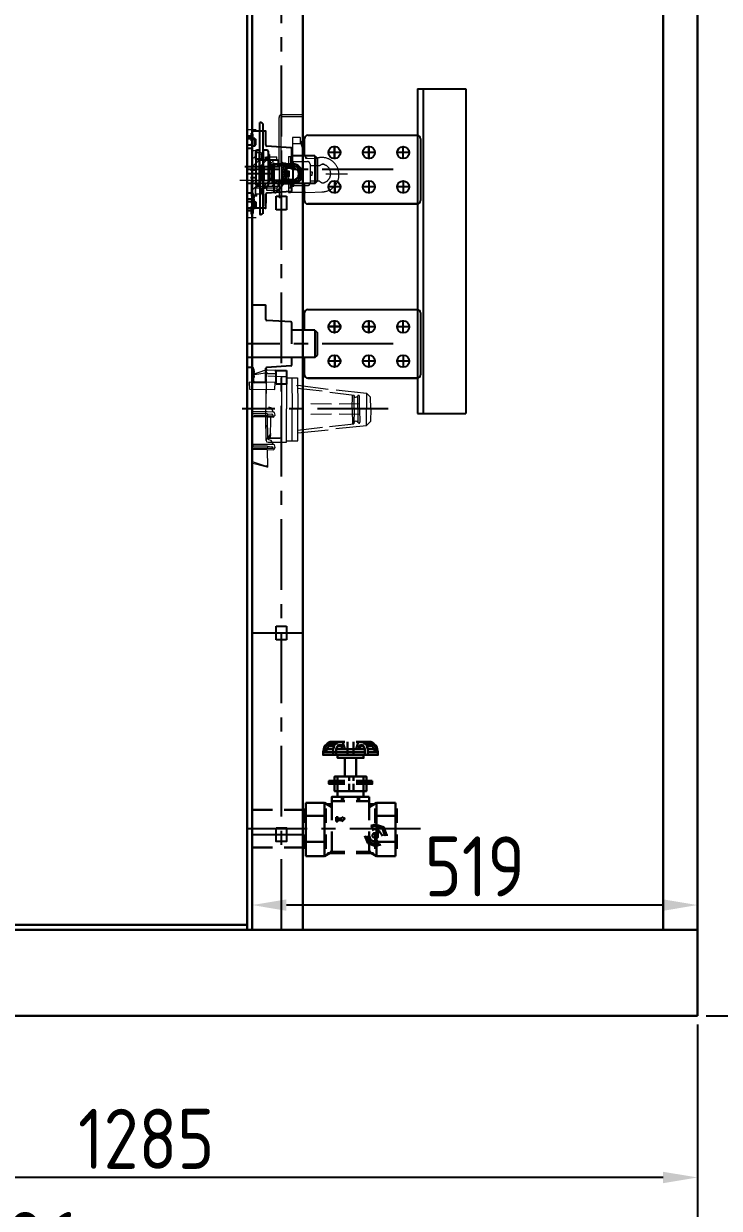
# Model space of a CAD drawing. Header units: millimetres. Extents: x 208456 to 224154, y -159503 to -153953.
# Drawn here: x 220399 to 221209, y -156872 to -155492 of the extents above; entities that cross this region are included whole.
import ezdxf

# ---------------------------------------------------------------- set-up
doc = ezdxf.new("R2010")
doc.units = ezdxf.units.MM
doc.header["$LTSCALE"] = 13
doc.linetypes.add('CENTER', pattern=[50.8, 31.75, -6.35, 6.35, -6.35])
doc.linetypes.add('CENTERX2', pattern=[101.6, 63.5, -12.7, 12.7, -12.7])
doc.layers.get('0').update_dxf_attribs({"color": 1, "linetype": 'CENTER'})
for name, color, linetype in [('1', 4, 'Continuous'), ('10', 1, 'Continuous'), ('C00-00-00', 7, 'Continuous'), ('器身绝缘0', 4, 'Continuous'), ('粗实线', 4, 'Continuous')]:
    doc.layers.add(name, color=color, linetype=linetype)
doc.layers.add('标注、文本', color=3, linetype='Continuous', lineweight=25)
doc.styles.get("Standard").update_dxf_attribs({"font": 'gbenor.shx', "bigfont": 'gbcbig.shx'})
doc.dimstyles.new('1-15', dxfattribs={"dimscale": 20, "dimtxt": 3.5, "dimasz": 2, "dimexe": 1.5, "dimexo": 0.5, "dimgap": 0.5, "dimtad": 1, "dimtoh": 1, "dimdec": 1, "dimdsep": 46, "dimtxsty": 'Standard', "dimcen": 2.5, "dimclrd": 3, "dimclre": 3, "dimclrt": 3, "dimadec": 0, "dimazin": 2, "dimtfac": 1, "dimtdec": 1, "dimtmove": 0, "dimatfit": 2, "dimfxl": 1, "dimarcsym": 0})

# ---------------------------------------------------------------- blocks, each defined once
blk = doc.blocks.new('A$C4C206FB1')
at = {"layer": '标注、文本', "color": 4, "lineweight": 30}
for points in [[(58.52, 85.61), (56.35, 84.53), (54.19, 82.36)], [(58.52, 84.53), (56.35, 83.45), (55.27, 82.36)], [(58.52, 83.45), (57.44, 82.36), (56.35, 81.28)], [(58.52, 82.36), (57.44, 82.36), (56.35, 81.28)], [(68.28, 85.61), (65.02, 85.61), (61.77, 83.45), (60.69, 80.2)], [(65.02, 83.45), (63.94, 82.36), (62.86, 80.2)], [(65.02, 82.36), (63.94, 82.36), (62.86, 80.2)], [(62.86, 75.86), (62.86, 80.2), (62.86, 78.03)], [(67.19, 80.2), (67.19, 82.36), (67.19, 83.45), (66.11, 83.45)], [(67.19, 82.36), (66.11, 82.36)], [(67.19, 82.36), (67.19, 80.2)], [(69.36, 80.2), (68.28, 84.53), (68.28, 85.61)], [(78.03, 80.2), (79.11, 84.53), (80.2, 85.61)], [(78.03, 85.61), (88.87, 85.61)], [(81.28, 83.45), (80.2, 82.36)], [(80.2, 80.2), (81.28, 82.36)], [(86.7, 80.2), (85.61, 83.45), (82.36, 85.61)], [(84.53, 80.2), (83.45, 82.36), (82.36, 83.45)], [(84.53, 80.2), (83.45, 82.36), (82.36, 82.36)], [(84.53, 75.86), (84.53, 80.2), (84.53, 78.03)], [(93.2, 82.36), (91.03, 84.53), (88.87, 85.61)], [(92.12, 82.36), (91.03, 83.45), (88.87, 84.53)], [(91.03, 81.28), (89.95, 82.36), (88.87, 83.45)], [(91.03, 81.28), (89.95, 82.36), (88.87, 82.36)], [(69.36, 75.86), (53.1, 75.86), (53.1, 78.03)], [(69.36, 75.86), (53.1, 75.86), (53.1, 78.03), (60.69, 78.03)], [(62.86, 78.03), (84.53, 78.03)], [(94.28, 78.03), (94.28, 75.86), (78.03, 75.86)], [(86.7, 78.03), (94.28, 78.03), (94.28, 75.86), (78.03, 75.86)], [(69.36, 55.27), (57.44, 55.27), (57.44, 56.35), (69.36, 56.35)], [(69.36, 54.19), (57.44, 54.19), (57.44, 55.27), (69.36, 55.27)], [(61.77, 56.35), (61.77, 59.61), (85.61, 59.61), (85.61, 56.35)], [(85.61, 54.19), (85.61, 48.77), (61.77, 48.77), (61.77, 54.19)], [(89.95, 56.35), (89.95, 55.27), (78.03, 55.27)], [(78.03, 56.35), (89.95, 56.35)], [(89.95, 55.27), (89.95, 54.19), (78.03, 54.19)], [(78.03, 55.27), (89.95, 55.27)], [(69.36, 41.18), (59.61, 41.18), (59.61, 44.43), (69.36, 44.43)], [(87.78, 44.43), (87.78, 41.18), (78.03, 41.18)], [(78.03, 44.43), (87.78, 44.43)], [(39.01, 24.93), (39.01, 35.76)], [(40.1, 40.1), (40.1, 30.34), (40.1, 10.84), (40.1, 0)], [(54.19, 40.1), (54.19, 30.34), (54.19, 10.84), (54.19, 0)], [(59.61, 41.18), (59.61, 27.09)], [(87.78, 41.18), (87.78, 27.09)], [(107.29, 40.1), (107.29, 30.34), (93.2, 30.34)], [(93.2, 40.1), (93.2, 30.34), (93.2, 10.84), (93.2, 0)], [(107.29, 40.1), (107.29, 30.34), (107.29, 10.84), (107.29, 0)], [(108.37, 24.93), (108.37, 35.76)], [(0, 34.68), (15.17, 34.68)], [(23.84, 34.68), (39.01, 34.68)], [(62.86, 29.26), (63.94, 29.26), (63.94, 28.18)], [(62.86, 29.26), (62.86, 28.18)], [(62.86, 26.01), (63.94, 26.01), (63.94, 27.09)], [(67.19, 26.01), (67.19, 27.09), (63.94, 27.09)], [(67.19, 29.26), (69.36, 28.18), (67.19, 26.01)], [(67.19, 29.26), (67.19, 28.18)], [(59.61, 18.42), (59.61, 3.25)], [(87.78, 18.42), (87.78, 3.25), (93.2, 0)], [(100.79, 15.17), (98.62, 21.67), (92.12, 23.84), (88.87, 22.76)], [(99.7, 15.17), (97.54, 20.59), (92.12, 22.76), (88.87, 21.67)], [(97.54, 15.17), (95.37, 18.42), (92.12, 20.59), (89.95, 19.51)], [(55.27, 16.26), (55.27, 5.42)], [(84.53, 15.17), (86.7, 9.75), (92.12, 7.59), (96.45, 8.67)], [(85.61, 15.17), (87.78, 10.84), (92.12, 8.67), (95.37, 9.75)], [(87.78, 15.17), (88.87, 11.92), (92.12, 10.84), (94.28, 11.92)], [(92.12, 16.26), (92.12, 5.42)], [(107.29, 10.84), (93.2, 10.84)], [(99.7, 15.17), (99.7, 16.26)], [(100.79, 15.17), (100.79, 16.26)], [(0, 6.5), (15.17, 6.5)], [(23.84, 6.5), (39.01, 6.5)], [(56.35, 2.17), (69.36, 2.17)], [(58.52, 3.25), (69.36, 3.25)], [(78.03, 3.25), (87.78, 3.25)], [(78.03, 3.25), (88.87, 3.25)], [(78.03, 2.17), (91.03, 2.17)]]:
    blk.add_lwpolyline(points, dxfattribs=at)
for points in [[(83.45, 75.86), (83.45, 73.69), (63.94, 73.69), (63.94, 75.86)], [(78.03, 73.69), (78.03, 59.61), (69.36, 59.61), (69.36, 73.69)], [(83.45, 48.77), (83.45, 44.43), (63.94, 44.43), (63.94, 48.77)], [(94.28, 15.17), (94.28, 17.34), (92.12, 17.34), (91.03, 17.34), (89.95, 15.17), (91.03, 14.09), (92.12, 14.09), (94.28, 14.09)], [(93.2, 15.17), (93.2, 16.26), (92.12, 16.26), (92.12, 15.17)]]:
    blk.add_lwpolyline(points, close=True, dxfattribs=at)
for points in [[(53.1, 78.03), (53.1, 78.03), (54.19, 82.36), (54.19, 82.36)], [(53.1, 78.03), (53.1, 78.03), (55.27, 82.36), (55.27, 82.36)], [(55.27, 78.03), (55.27, 78.03), (56.35, 81.28), (56.35, 81.28)], [(55.27, 78.03), (55.27, 78.03), (56.35, 81.28), (56.35, 81.28)], [(56.35, 80.2), (56.35, 80.2), (60.69, 80.2), (60.69, 80.2)], [(58.52, 85.61), (58.52, 85.61), (69.36, 85.61), (69.36, 85.61)], [(58.52, 84.53), (58.52, 84.53), (63.94, 84.53), (63.94, 84.53)], [(58.52, 83.45), (58.52, 83.45), (61.77, 83.45), (61.77, 83.45)], [(58.52, 82.36), (58.52, 82.36), (61.77, 82.36), (61.77, 82.36)], [(60.69, 80.2), (60.69, 80.2), (60.69, 75.86), (60.69, 75.86)], [(62.86, 80.2), (62.86, 80.2), (84.53, 80.2), (84.53, 80.2)], [(65.02, 83.45), (65.02, 83.45), (66.11, 83.45), (66.11, 83.45)], [(65.02, 82.36), (65.02, 82.36), (66.11, 82.36), (66.11, 82.36)], [(71.53, 85.61), (71.53, 85.61), (71.53, 75.86), (71.53, 75.86)], [(75.86, 85.61), (75.86, 85.61), (75.86, 75.86), (75.86, 75.86)], [(79.11, 84.53), (79.11, 84.53), (79.11, 85.61), (79.11, 85.61)], [(82.36, 85.61), (82.36, 85.61), (80.2, 85.61), (80.2, 85.61)], [(80.2, 82.36), (80.2, 82.36), (80.2, 80.2), (80.2, 80.2)], [(82.36, 83.45), (82.36, 83.45), (81.28, 83.45), (81.28, 83.45)], [(82.36, 82.36), (82.36, 82.36), (81.28, 82.36), (81.28, 82.36)], [(88.87, 84.53), (88.87, 84.53), (83.45, 84.53), (83.45, 84.53)], [(88.87, 83.45), (88.87, 83.45), (85.61, 83.45), (85.61, 83.45)], [(88.87, 82.36), (88.87, 82.36), (85.61, 82.36), (85.61, 82.36)], [(86.7, 80.2), (86.7, 80.2), (91.03, 80.2), (91.03, 80.2)], [(91.03, 80.2), (91.03, 80.2), (86.7, 80.2), (86.7, 80.2)], [(86.7, 80.2), (86.7, 80.2), (86.7, 75.86), (86.7, 75.86)], [(92.12, 78.03), (92.12, 78.03), (91.03, 81.28), (91.03, 81.28)], [(92.12, 78.03), (92.12, 78.03), (91.03, 81.28), (91.03, 81.28)], [(94.28, 78.03), (94.28, 78.03), (92.12, 82.36), (92.12, 82.36)], [(94.28, 78.03), (94.28, 78.03), (93.2, 82.36), (93.2, 82.36)], [(60.69, 78.03), (60.69, 78.03), (55.27, 78.03), (55.27, 78.03)], [(60.69, 78.03), (60.69, 78.03), (62.86, 78.03), (62.86, 78.03)], [(84.53, 78.03), (84.53, 78.03), (62.86, 78.03), (62.86, 78.03)], [(94.28, 78.03), (94.28, 78.03), (86.7, 78.03), (86.7, 78.03)], [(86.7, 78.03), (86.7, 78.03), (92.12, 78.03), (92.12, 78.03)], [(94.28, 75.86), (94.28, 75.86), (94.28, 78.03), (94.28, 78.03)], [(63.94, 59.61), (63.94, 59.61), (63.94, 56.35), (63.94, 56.35)], [(63.94, 54.19), (63.94, 54.19), (63.94, 48.77), (63.94, 48.77)], [(72.61, 59.61), (72.61, 59.61), (72.61, 56.35), (72.61, 56.35)], [(72.61, 54.19), (72.61, 54.19), (72.61, 48.77), (72.61, 48.77)], [(75.86, 59.61), (75.86, 59.61), (75.86, 56.35), (75.86, 56.35)], [(75.86, 54.19), (75.86, 54.19), (75.86, 48.77), (75.86, 48.77)], [(83.45, 59.61), (83.45, 59.61), (83.45, 56.35), (83.45, 56.35)], [(83.45, 54.19), (83.45, 54.19), (83.45, 48.77), (83.45, 48.77)], [(67.19, 44.43), (67.19, 44.43), (67.19, 41.18), (67.19, 41.18)], [(68.28, 44.43), (68.28, 44.43), (68.28, 41.18), (68.28, 41.18)], [(79.11, 44.43), (79.11, 44.43), (79.11, 41.18), (79.11, 41.18)], [(80.2, 44.43), (80.2, 44.43), (80.2, 41.18), (80.2, 41.18)], [(40.1, 40.1), (40.1, 40.1), (46.6, 40.1), (46.6, 40.1)], [(40.1, 30.34), (40.1, 30.34), (40.1, 40.1), (40.1, 40.1)], [(46.6, 40.1), (46.6, 40.1), (54.19, 40.1), (54.19, 40.1)], [(54.19, 40.1), (54.19, 40.1), (59.61, 36.85), (59.61, 36.85)], [(55.27, 35.76), (55.27, 35.76), (55.27, 24.93), (55.27, 24.93)], [(56.35, 39.01), (56.35, 39.01), (59.61, 39.01), (59.61, 39.01)], [(58.52, 37.93), (58.52, 37.93), (59.61, 37.93), (59.61, 37.93)], [(93.2, 40.1), (93.2, 40.1), (87.78, 36.85), (87.78, 36.85)], [(87.78, 39.01), (87.78, 39.01), (91.03, 39.01), (91.03, 39.01)], [(87.78, 37.93), (87.78, 37.93), (88.87, 37.93), (88.87, 37.93)], [(92.12, 35.76), (92.12, 35.76), (92.12, 24.93), (92.12, 24.93)], [(107.29, 40.1), (107.29, 40.1), (93.2, 40.1), (93.2, 40.1)], [(40.1, 30.34), (40.1, 30.34), (46.6, 30.34), (46.6, 30.34)], [(46.6, 30.34), (46.6, 30.34), (54.19, 30.34), (54.19, 30.34)], [(62.86, 26.01), (62.86, 26.01), (62.86, 28.18), (62.86, 28.18)], [(63.94, 28.18), (63.94, 28.18), (67.19, 28.18), (67.19, 28.18)], [(39.01, 5.42), (39.01, 5.42), (39.01, 16.26), (39.01, 16.26)], [(40.1, 10.84), (40.1, 10.84), (46.6, 10.84), (46.6, 10.84)], [(46.6, 10.84), (46.6, 10.84), (54.19, 10.84), (54.19, 10.84)], [(97.54, 15.17), (97.54, 15.17), (97.54, 16.26), (97.54, 16.26)], [(108.37, 5.42), (108.37, 5.42), (108.37, 16.26), (108.37, 16.26)], [(54.19, 0), (54.19, 0), (59.61, 3.25), (59.61, 3.25)], [(59.61, 3.25), (59.61, 3.25), (69.36, 3.25), (69.36, 3.25)], [(45.52, 0), (45.52, 0), (40.1, 0), (40.1, 0)], [(54.19, 0), (54.19, 0), (45.52, 0), (45.52, 0)], [(93.2, 0), (93.2, 0), (107.29, 0), (107.29, 0)]]:
    blk.add_open_spline(points, degree=3, dxfattribs=at)
blk = doc.blocks.new('1235')
at = {"layer": '1', "color": 1, "linetype": 'CENTERX2', "lineweight": -3, "ltscale": 0.1}
blk.add_line((113019.6, -165750.1), (112849.5, -165750.1), dxfattribs=at)
at = {"layer": '粗实线'}
for p, q in [((112855.5, -165750.1), (112855.5, -165706.1)), ((112855.5, -165750.1), (112855.5, -165710.1)), ((112855.5, -165750.1), (112855.5, -165710.1)), ((112870.5, -165705.1), (112856.5, -165705.1)), ((112871.5, -165721.7), (112871.5, -165706.1)), ((112871.5, -165721.7), (112871.5, -165711.1)), ((112871.5, -165721.7), (112871.5, -165711.1)), ((112916.5, -165734.1), (112916.5, -165714.1)), ((112920.5, -165710.1), (113047.6, -165710.1)), ((113051.6, -165714.1), (113051.6, -165786.1)), ((112900.5, -165724.6), (112872.4, -165722.7)), ((112900.5, -165724.6), (112872.4, -165722.7)), ((112901.5, -165750.1), (112901.5, -165725.5)), ((112901.5, -165750.1), (112901.5, -165725.6)), ((112916.5, -165734.1), (112916.5, -165719.1)), ((112951.4, -165737.5), (112951.4, -165722.5)), ((112951.5, -165722.7), (112951.5, -165737.7)), ((112951.5, -165722.8), (112951.5, -165737.8)), ((112951.6, -165737.4), (112951.6, -165722.5)), ((112951.6, -165737.5), (112951.6, -165722.5)), ((112991.5, -165737.5), (112991.5, -165722.5)), ((112991.6, -165722.7), (112991.6, -165737.7)), ((113031.6, -165737.6), (113031.6, -165722.6)), ((112928.5, -165734.1), (112901.5, -165734.1)), ((112928.5, -165734.1), (112931.5, -165737.1)), ((112928.5, -165734.1), (112928.5, -165766.1)), ((112928.5, -165734.1), (112931.5, -165737.1)), ((112928.5, -165734.1), (112928.5, -165766.1)), ((112931.5, -165763.1), (112931.5, -165737.1)), ((112931.5, -165763.1), (112931.5, -165737.1)), ((112959.4, -165730.1), (112943.2, -165730.1)), ((112959.4, -165730.1), (112943.2, -165730.1)), ((112959.5, -165730), (112943.3, -165730)), ((112959.5, -165730.2), (112943.3, -165730.2)), ((112959.5, -165730.2), (112943.3, -165730.2)), ((112959.6, -165730), (112943.4, -165730)), ((112999.5, -165730.1), (112983.3, -165730.1)), ((112999.5, -165730.1), (112983.3, -165730.1)), ((112999.5, -165730.1), (112983.3, -165730.1)), ((112999.6, -165730.1), (112983.4, -165730.1)), ((113039.6, -165730.2), (113023.4, -165730.2)), ((113039.6, -165730.2), (113023.4, -165730.2)), ((112928.5, -165766.1), (112849.5, -165766.1)), ((112901.5, -165774.7), (112901.5, -165766.1)), ((112901.5, -165774.7), (112901.5, -165766.1)), ((112916.5, -165786.1), (112916.5, -165766.1)), ((112928.5, -165766.1), (112931.5, -165763.1)), ((112928.5, -165766.1), (112931.5, -165763.1)), ((112951.4, -165762.7), (112951.4, -165777.7)), ((112951.6, -165762.7), (112951.6, -165777.7)), ((112951.6, -165762.8), (112951.6, -165777.8)), ((112991.5, -165762.7), (112991.5, -165777.7)), ((113031.6, -165762.8), (113031.6, -165777.8)), ((112855, -165777.6), (112849.5, -165777.6)), ((112857, -165779.6), (112857, -165781.4)), ((112857, -165781.4), (112857.5, -165781.4)), ((112857.5, -165783.3), (112857, -165783.3)), ((112857, -165783.3), (112857, -165784.3)), ((112857.5, -165781.4), (112857.5, -165783.3)), ((112871.5, -165778.5), (112871.5, -165789.1)), ((112871.5, -165794.1), (112871.5, -165778.5)), ((112871.5, -165778.6), (112871.5, -165789.1)), ((112900.5, -165775.7), (112872.4, -165777.6)), ((112900.5, -165775.7), (112872.4, -165777.6)), ((112883.5, -165781.1), (112895.5, -165781.1)), ((112883.5, -165797.1), (112883.5, -165781.1)), ((112895.5, -165781.1), (112895.5, -165797.1)), ((112959.4, -165770.1), (112943.2, -165770.1)), ((112959.4, -165770.1), (112943.2, -165770.1)), ((112959.5, -165770.2), (112943.3, -165770.2)), ((112959.6, -165770.2), (112943.4, -165770.2)), ((112999.5, -165770.1), (112983.3, -165770.1)), ((112999.5, -165770.1), (112983.3, -165770.1)), ((113039.6, -165770.2), (113023.4, -165770.2)), ((113039.6, -165770.2), (113023.4, -165770.2)), ((112857, -165784.3), (112857.5, -165784.3)), ((112857, -165784.3), (112857.5, -165784.3)), ((112857.5, -165786.2), (112857, -165786.2)), ((112857, -165786.2), (112857, -165787.2)), ((112857, -165787.2), (112857.5, -165787.2)), ((112857, -165787.2), (112857.5, -165787.2)), ((112857, -165794.1), (112857, -165789.1)), ((112857.5, -165789.1), (112857, -165789.1)), ((112857.5, -165784.3), (112857.5, -165786.2)), ((112857.5, -165787.2), (112857.5, -165789.1)), ((112870.5, -165795.1), (112858, -165795.1)), ((112895.5, -165797.1), (112883.5, -165797.1)), ((113047.6, -165790.1), (112920.5, -165790.1)), ((112920.5, -165790.1), (113047.6, -165790.1))]:
    blk.add_line(p, q, dxfattribs=at)
for centre in [(112951.3, -165730.1), (112991.4, -165730.1), (113031.5, -165730.2), (112951.3, -165770.1), (112991.4, -165770.1), (113031.5, -165770.2)]:
    blk.add_circle(centre, 7, dxfattribs=at)
for centre, radius, start, end in [((112856.5, -165706.1), 1, 90, 180), ((112870.5, -165706.1), 1, 0, 90), ((112920.5, -165714.1), 4, 90, 180), ((113047.6, -165714.1), 4, 0, 90), ((112872.5, -165721.7), 1, 180, 266.1859), ((112872.5, -165721.7), 1, 180, 266.1859), ((112872.5, -165721.7), 1, 180, 266.1859), ((112900.5, -165725.6), 1, 0, 86.1859), ((112900.5, -165725.5), 1, 0, 86.1859), ((112855, -165779.6), 2, 0, 90), ((112855, -165779.6), 2, 0, 90), ((112872.5, -165778.5), 1, 93.8141, 180), ((112872.5, -165778.6), 1, 93.8141, 180), ((112872.5, -165778.5), 1, 93.8141, 180), ((112900.5, -165774.7), 1, 273.8141, 0), ((112900.5, -165774.7), 1, 273.8141, 0), ((112858, -165794.1), 1, 180, 270), ((112870.5, -165794.1), 1, 270, 0), ((112920.5, -165786.1), 4, 180, 270), ((113047.6, -165786.1), 4, 270, 0)]:
    blk.add_arc(centre, radius, start, end, dxfattribs=at)
blk = doc.blocks.new('1250')
at = {"layer": '1', "color": 1, "linetype": 'CENTERX2', "lineweight": -3, "ltscale": 0.1}
blk.add_line((113627.7, -165750.1), (113457.5, -165750.1), dxfattribs=at)
at = {"layer": 'C00-00-00', "lineweight": 0}
for points in [[(113486.9, -165704.8), (113484.7, -165705), (113468.9, -165710.1)], [(113469.1, -165750.2), (113468.9, -165710.1), (113487, -165707.7)], [(113486.9, -165704.8), (113495.7, -165704.6), (113496.1, -165709.1), (113486.6, -165709.1)], [(113487.5, -165711.5), (113503.4, -165712.2), (113509.2, -165712.1), (113509.2, -165750)], [(113509.2, -165712.1), (113509.6, -165713.7), (113522, -165713.6), (113522.3, -165750.1)], [(113515.5, -165713.6), (113515.8, -165750.1)], [(113485.2, -165727.7), (113485.1, -165750.3)], [(113520.6, -165722.8), (113522.2, -165722.4), (113557.5, -165726.9)], [(113566.8, -165727.6), (113602.4, -165731.5), (113602.4, -165750.4)], [(113559.7, -165730.3), (113588, -165734)], [(113587.8, -165734.6), (113588.2, -165736.2), (113589.6, -165736.5), (113591.1, -165736.1), (113592.1, -165734.9)], [(113593, -165734.4), (113592.3, -165734.2), (113592.1, -165734.9)], [(113594.3, -165750.7), (113594.2, -165735.4), (113593.7, -165734.5), (113593, -165734.4)], [(113607.5, -165750.1), (113607.1, -165736.2), (113602.4, -165731.5)], [(113469.1, -165750.2), (113468.8, -165789.5), (113469.2, -165791), (113470.6, -165791.3)], [(113487.6, -165783.6), (113485.9, -165784.7), (113485.5, -165786.8), (113485.8, -165788.3), (113487.9, -165788.8), (113503.2, -165788.7), (113509.1, -165788.6), (113509.2, -165750)], [(113486.7, -165759.4), (113486.8, -165784.2), (113501.4, -165783.9), (113503, -165783.5), (113503.3, -165782.1), (113503.4, -165750.1)], [(113486.8, -165755.8), (113487, -165758)], [(113486.8, -165755.8), (113487, -165758)], [(113493.8, -165753.7), (113491.3, -165748.8), (113488.5, -165748.1)], [(113493.5, -165758), (113493.2, -165756.5), (113491.8, -165756.2)], [(113495.9, -165757.1), (113495.6, -165755.6), (113495.2, -165754.1), (113493.8, -165753.7)], [(113509.4, -165787.2), (113522.5, -165787.3), (113522.3, -165750.1)], [(113561.5, -165744.6), (113537.5, -165744.2)], [(113566.6, -165772.7), (113602.4, -165769.3), (113602.4, -165750.4)], [(113594.3, -165744.2), (113570.3, -165744.4)], [(113594.4, -165756.6), (113570.5, -165756.1)], [(113607.5, -165750.1), (113607.1, -165764.6), (113602.4, -165769.3)], [(113486.7, -165759.4), (113486.8, -165784.2), (113487.3, -165785), (113488.5, -165786)], [(113486.7, -165759.4), (113493.9, -165759.6)], [(113489, -165783.9), (113486.8, -165784.2), (113490.6, -165783.6), (113491, -165759.6)], [(113493.9, -165759.6), (113494.9, -165758.4), (113495.9, -165757.1)], [(113561.7, -165756.3), (113537.6, -165756.6)], [(113559.2, -165770.3), (113587.5, -165767.4)], [(113592.3, -165765.5), (113591.1, -165764.5), (113589.7, -165764.2), (113588.2, -165764.6), (113587.7, -165766.7)], [(113592.3, -165765.5), (113592.9, -165766.4), (113593.5, -165766.6)], [(113593.5, -165766.6), (113594.2, -165766.7), (113594.6, -165765.3)], [(113522.5, -165777.8), (113557.5, -165774.3)], [(113468.5, -165793.8), (113469.6, -165795.5), (113471, -165795.8)], [(113468.8, -165789.5), (113469, -165791.7), (113469.4, -165793.3), (113470.8, -165793.6)], [(113468.8, -165798.9), (113469, -165791.7)], [(113470.7, -165797.2), (113469.1, -165797.6), (113468.8, -165798.9)], [(113486.7, -165797.2), (113493.9, -165797.5)], [(113493.8, -165791.6), (113491.3, -165786.7), (113488.5, -165786)], [(113493.5, -165795.9), (113493.2, -165794.4), (113491.8, -165794.1)], [(113495.9, -165795), (113495.6, -165793.5), (113495.2, -165791.9), (113493.8, -165791.6)], [(113493.9, -165797.5), (113494.8, -165796.9), (113495.9, -165795)], [(113468.9, -165811.3), (113484.4, -165816.4), (113486.7, -165816.2)], [(113468.5, -165812.7), (113485, -165817.2), (113487, -165817.7), (113486.8, -165815.5)]]:
    blk.add_lwpolyline(points, dxfattribs=at)
blk.add_lwpolyline([(113465.8, -165726.9), (113495.6, -165727.2), (113495.9, -165719.3), (113465.5, -165718.8)], close=True, dxfattribs=at)
for points in [[(113485.4, -165714.6), (113485.4, -165714.6), (113485.1, -165750.3), (113485.1, -165750.3)], [(113503.4, -165712.2), (113503.4, -165712.2), (113503.4, -165750.1), (113503.4, -165750.1)], [(113503.3, -165718.8), (113503.3, -165718.8), (113503.4, -165750.1), (113503.4, -165750.1)], [(113522.1, -165726), (113522.1, -165726), (113550.5, -165728.9), (113550.5, -165728.9)], [(113585.7, -165750.2), (113585.7, -165750.2), (113585.9, -165733.5), (113585.9, -165733.5)], [(113587.8, -165750.7), (113587.8, -165750.7), (113588, -165734), (113588, -165734)], [(113592.2, -165750.2), (113592.2, -165750.2), (113592.1, -165734.9), (113592.1, -165734.9)], [(113593, -165734.4), (113593, -165734.4), (113593.1, -165733.7), (113593.1, -165733.7)], [(113486.6, -165753.5), (113486.6, -165753.5), (113470.6, -165753.5), (113470.6, -165753.5)], [(113486.8, -165755.8), (113486.8, -165755.8), (113470.8, -165755.7), (113470.8, -165755.7)], [(113485, -165772.8), (113485, -165772.8), (113485.1, -165750.3), (113485.1, -165750.3)], [(113485.5, -165786.8), (113485.5, -165786.8), (113485.1, -165750.3), (113485.1, -165750.3)], [(113493.8, -165753.7), (113493.8, -165753.7), (113486.6, -165753.5), (113486.6, -165753.5)], [(113486.8, -165755.8), (113486.8, -165755.8), (113491.8, -165756.2), (113491.8, -165756.2)], [(113503.2, -165788.7), (113503.2, -165788.7), (113503.4, -165750.1), (113503.4, -165750.1)], [(113515.9, -165787.2), (113515.9, -165787.2), (113515.8, -165750.1), (113515.8, -165750.1)], [(113585.7, -165750.2), (113585.7, -165750.2), (113586, -165767.7), (113586, -165767.7)], [(113587.8, -165750.7), (113587.8, -165750.7), (113587.5, -165767.4), (113587.5, -165767.4)], [(113592.2, -165750.2), (113592.2, -165750.2), (113592.2, -165766.2), (113592.2, -165766.2)], [(113594.3, -165750.7), (113594.3, -165750.7), (113594.6, -165765.3), (113594.6, -165765.3)], [(113486.7, -165759.4), (113486.7, -165759.4), (113470.7, -165759.3), (113470.7, -165759.3)], [(113487, -165758), (113487, -165758), (113471, -165757.9), (113471, -165757.9)], [(113487, -165758), (113487, -165758), (113493.5, -165758), (113493.5, -165758)], [(113493.5, -165758), (113493.5, -165758), (113493.7, -165757.3), (113493.7, -165757.3)], [(113491, -165778.6), (113491, -165778.6), (113486.8, -165784.2), (113486.8, -165784.2)], [(113487.6, -165783.6), (113487.6, -165783.6), (113503.6, -165783.7), (113503.6, -165783.7)], [(113490.5, -165780.6), (113490.5, -165780.6), (113489, -165783.9), (113489, -165783.9)], [(113522.4, -165774.9), (113522.4, -165774.9), (113550.9, -165771.3), (113550.9, -165771.3)], [(113486.6, -165791.4), (113486.6, -165791.4), (113470.6, -165791.3), (113470.6, -165791.3)], [(113486.7, -165797.2), (113486.7, -165797.2), (113470.7, -165797.2), (113470.7, -165797.2)], [(113486.8, -165793.6), (113486.8, -165793.6), (113470.8, -165793.6), (113470.8, -165793.6)], [(113487, -165795.9), (113487, -165795.9), (113471, -165795.8), (113471, -165795.8)], [(113485.5, -165786.8), (113485.5, -165786.8), (113485.6, -165786.1), (113485.6, -165786.1)], [(113493.8, -165791.6), (113493.8, -165791.6), (113486.6, -165791.4), (113486.6, -165791.4)], [(113486.7, -165797.2), (113486.7, -165797.2), (113487, -165817.7), (113487, -165817.7)], [(113486.8, -165793.6), (113486.8, -165793.6), (113487, -165795.9), (113487, -165795.9)], [(113486.8, -165793.6), (113486.8, -165793.6), (113491.8, -165794.1), (113491.8, -165794.1)], [(113487, -165795.9), (113487, -165795.9), (113493.5, -165795.9), (113493.5, -165795.9)], [(113493.5, -165795.9), (113493.5, -165795.9), (113493.7, -165795.2), (113493.7, -165795.2)], [(113468.8, -165798.9), (113468.8, -165798.9), (113468.5, -165812.7), (113468.5, -165812.7)]]:
    blk.add_open_spline(points, degree=3, dxfattribs=at)
blk = doc.blocks.new('*D1667')
at = {"layer": 'Defpoints', "color": 0, "lineweight": -3, "transparency": 16777216}
for p in [(220664.9, -156518.6), (220664.9, -156547.7), (221183.9, -156647.7)]:
    blk.add_point(p, dxfattribs=at)
at = {"layer": '标注、文本', "color": 3, "lineweight": -2, "transparency": 16777216}
for p, q in [((220664.9, -156537.7), (220664.9, -156488.6)), ((221183.9, -156637.7), (221183.9, -156488.6)), ((221143.9, -156518.6), (220704.9, -156518.6))]:
    blk.add_line(p, q, dxfattribs=at)
at = {"layer": '标注、文本', "color": 3, "lineweight": -3, "transparency": 16777216}
for points in [[(220704.9, -156512), (220704.9, -156525.3), (220664.9, -156518.6)], [(221143.9, -156512), (221143.9, -156525.3), (221183.9, -156518.6)]]:
    blk.add_solid(points, dxfattribs=at)
at = {"layer": '标注、文本', "color": 3, "transparency": 16777216, "insert": (220924.4, -156473.6), "char_height": 70, "attachment_point": 5}
blk.add_mtext('519', dxfattribs=at)
blk = doc.blocks.new('*D1668')
at = {"layer": 'Defpoints', "color": 0, "lineweight": -3, "transparency": 16777216}
for p in [(219898.9, -156647.7), (221183.9, -156647.7), (219898.9, -156836)]:
    blk.add_point(p, dxfattribs=at)
at = {"layer": '标注、文本', "color": 3, "lineweight": -2, "transparency": 16777216}
for p, q in [((219898.9, -156657.7), (219898.9, -156866)), ((221183.9, -156657.7), (221183.9, -156866)), ((221143.9, -156836), (219938.9, -156836))]:
    blk.add_line(p, q, dxfattribs=at)
at = {"layer": '标注、文本', "color": 3, "lineweight": -3, "transparency": 16777216}
for points in [[(219938.9, -156829.4), (219938.9, -156842.7), (219898.9, -156836)], [(221143.9, -156829.4), (221143.9, -156842.7), (221183.9, -156836)]]:
    blk.add_solid(points, dxfattribs=at)
at = {"layer": '标注、文本', "color": 3, "transparency": 16777216, "insert": (220541.4, -156791), "char_height": 70, "attachment_point": 5}
blk.add_mtext('1285', dxfattribs=at)
blk = doc.blocks.new('*D1669')
at = {"layer": 'Defpoints', "color": 0, "lineweight": -3, "transparency": 16777216}
for p in [(221183.9, -154997.7), (221363.4, -154997.7), (221183.9, -156647.7)]:
    blk.add_point(p, dxfattribs=at)
at = {"layer": '标注、文本', "color": 3, "lineweight": -2, "transparency": 16777216}
for p, q in [((221193.9, -154997.7), (221393.4, -154997.7)), ((221363.4, -156607.7), (221363.4, -155037.7)), ((221193.9, -156647.7), (221393.4, -156647.7))]:
    blk.add_line(p, q, dxfattribs=at)
at = {"layer": '标注、文本', "color": 3, "lineweight": -3, "transparency": 16777216}
for points in [[(221356.8, -155037.7), (221370.1, -155037.7), (221363.4, -154997.7)], [(221356.8, -156607.7), (221370.1, -156607.7), (221363.4, -156647.7)]]:
    blk.add_solid(points, dxfattribs=at)
at = {"layer": '标注、文本', "color": 3, "transparency": 16777216, "insert": (221318.4, -155822.7), "char_height": 70, "attachment_point": 5, "rotation": 90}
blk.add_mtext('1700', dxfattribs=at)
blk = doc.blocks.new('*D1673')
at = {"layer": 'Defpoints', "color": 0, "lineweight": -3, "transparency": 16777216}
for p in [(219587.7, -156395.7), (221183.9, -156647.7), (221183.9, -156956.2)]:
    blk.add_point(p, dxfattribs=at)
at = {"layer": '标注、文本', "color": 3, "lineweight": -2, "transparency": 16777216}
for p, q in [((219587.7, -156405.7), (219587.7, -156986.2)), ((221183.9, -156657.7), (221183.9, -156986.2)), ((219627.7, -156956.2), (221143.9, -156956.2))]:
    blk.add_line(p, q, dxfattribs=at)
at = {"layer": '标注、文本', "color": 3, "lineweight": -3, "transparency": 16777216}
for points in [[(219627.7, -156949.5), (219627.7, -156962.8), (219587.7, -156956.2)], [(221143.9, -156949.5), (221143.9, -156962.8), (221183.9, -156956.2)]]:
    blk.add_solid(points, dxfattribs=at)
at = {"layer": '标注、文本', "color": 3, "transparency": 16777216, "insert": (220385.8, -156911.2), "char_height": 70, "attachment_point": 5}
blk.add_mtext('1596', dxfattribs=at)

msp = doc.modelspace()

# ---------------------------------------------------------------- linework, layer by layer
at = {"color": 3, "linetype": 'ByBlock', "lineweight": -3}
for p, q in [((220857.574, -155567.563), (220857.574, -155945.751)), ((220857.574, -155567.563), (220913.865, -155567.563)), ((220864.311, -155567.563), (220864.311, -155945.751)), ((220913.865, -155567.563), (220913.865, -155945.751)), ((220857.574, -155945.751), (220913.865, -155945.751))]:
    msp.add_line(p, q, dxfattribs=at)
at = {"lineweight": 15}
for p, q in [((220699.697, -155597.357), (220723.202, -155597.357)), ((220723.202, -155597.357), (220723.202, -155599.857)), ((220696.197, -155655.257), (220696.197, -155600.857)), ((220698.697, -155654.757), (220698.697, -155600.857)), ((220699.697, -155599.857), (220723.202, -155599.857)), ((220658.928, -155615.113), (220669.676, -155615.113)), ((220720.709, -155631.838), (220711.922, -155631.838)), ((220720.709, -155628.863), (220720.709, -155631.838)), ((220722.928, -155631.838), (220722.761, -155631.838)), ((220696.197, -155658.253), (220696.197, -155674.212)), ((220698.697, -155653.754), (220700.118, -155677.553)), ((220698.697, -155654.112), (220702.101, -155677.733)), ((220698.697, -155654.757), (220698.697, -155674.214)), ((220704.093, -155677.556), (220700.681, -155653.933)), ((220702.1, -155654.784), (220705.155, -155676.978)), ((220704.099, -155654.828), (220707.154, -155676.912)), ((220705.643, -155665.986), (220705.155, -155655.534)), ((220732.397, -155664.24), (220734.931, -155664.24)), ((220734.931, -155664.24), (220734.931, -155666.24)), ((220734.931, -155668.24), (220734.931, -155666.24)), ((220685.042, -155674.206), (220650.665, -155674.206)), ((220696.197, -155674.212), (220696.197, -155694.62)), ((220698.697, -155674.214), (220698.697, -155694.62)), ((220709.697, -155683.327), (220709.697, -155674.22)), ((220732.397, -155668.24), (220734.931, -155668.24)), ((220750.897, -155666.764), (220776.091, -155666.764)), ((220709.697, -155683.327), (220707.397, -155683.327)), ((220698.697, -155694.62), (220696.197, -155694.62)), ((220658.928, -155717.367), (220669.676, -155717.367))]:
    msp.add_line(p, q, dxfattribs=at)
at = {"color": 0, "lineweight": 15}
for p, q in [((220711.922, -155624.163), (220711.922, -155652.225)), ((220720.709, -155624.163), (220720.709, -155628.863)), ((220720.697, -155628.327), (220721.645, -155628.009)), ((220720.709, -155628.863), (220721.658, -155628.545)), ((220720.709, -155628.863), (220727.409, -155648.863)), ((220721.645, -155628.009), (220723.99, -155635.009)), ((220721.658, -155628.545), (220724.003, -155635.545)), ((220723.042, -155635.327), (220723.99, -155635.009)), ((220723.054, -155635.863), (220724.003, -155635.545)), ((220670.197, -155639.957), (220664.197, -155639.957)), ((220664.197, -155639.957), (220664.197, -155658.257)), ((220668.697, -155641.257), (220670.197, -155641.257)), ((220668.697, -155649.757), (220668.697, -155641.257)), ((220675.697, -155642.257), (220668.697, -155642.257)), ((220668.697, -155642.257), (220668.697, -155649.757)), ((220675.697, -155649.257), (220668.697, -155649.257)), ((220668.697, -155649.757), (220693.697, -155649.757)), ((220675.697, -155649.757), (220668.697, -155649.757)), ((220670.197, -155639.957), (220670.197, -155641.257)), ((220670.197, -155641.257), (220670.197, -155642.257)), ((220674.197, -155651.257), (220674.197, -155649.757)), ((220695.197, -155651.257), (220674.197, -155651.257)), ((220675.697, -155642.257), (220675.697, -155649.257)), ((220675.697, -155642.257), (220675.697, -155643.757)), ((220675.697, -155649.257), (220675.697, -155649.757)), ((220675.697, -155649.757), (220681.697, -155649.757)), ((220681.697, -155646.757), (220693.697, -155646.757)), ((220693.697, -155649.757), (220693.697, -155646.757)), ((220695.197, -155651.257), (220693.697, -155649.757)), ((220695.197, -155654.757), (220695.197, -155651.257)), ((220707.397, -155646.327), (220707.397, -155658.257)), ((220707.397, -155646.327), (220709.697, -155646.327)), ((220709.697, -155646.327), (220709.697, -155647.327)), ((220709.697, -155646.327), (220709.697, -155658.253)), ((220712.697, -155652.327), (220729.397, -155652.327)), ((220727.397, -155648.327), (220741.247, -155648.805)), ((220663.563, -155658.257), (220664.761, -155658.257)), ((220664.763, -155658.257), (220676.763, -155658.257)), ((220664.763, -155658.257), (220676.763, -155658.257)), ((220665.961, -155658.257), (220677.961, -155658.257)), ((220666.197, -155658.257), (220688.197, -155658.257)), ((220666.599, -155658.257), (220687.099, -155658.257)), ((220675.563, -155658.257), (220675.563, -155660.257)), ((220675.563, -155660.257), (220675.563, -155672.257)), ((220678.863, -155660.257), (220675.563, -155660.257)), ((220676.026, -155658.866), (220677.417, -155660.257)), ((220677.268, -155658.257), (220676.062, -155659.463)), ((220676.904, -155659.744), (220676.422, -155660.225)), ((220676.507, -155658.225), (220676.539, -155658.257)), ((220676.539, -155658.257), (220678.245, -155659.962)), ((220677.513, -155660.257), (220677.264, -155660.506)), ((220677.39, -155658.135), (220677.268, -155658.257)), ((220677.417, -155660.257), (220677.604, -155660.444)), ((220678.462, -155659.308), (220677.513, -155660.257)), ((220677.662, -155658.257), (220678.444, -155659.039)), ((220678.181, -155658.466), (220677.746, -155658.902)), ((220678.863, -155658.257), (220678.863, -155660.257)), ((220678.863, -155660.257), (220678.863, -155672.257)), ((220680.063, -155658.257), (220685.063, -155658.257)), ((220680.063, -155658.257), (220685.063, -155658.257)), ((220681.261, -155658.257), (220686.261, -155658.257)), ((220683.863, -155658.257), (220683.863, -155660.257)), ((220683.863, -155660.257), (220683.863, -155672.257)), ((220683.863, -155660.257), (220687.163, -155660.257)), ((220684.263, -155659.245), (220685.274, -155660.257)), ((220684.761, -155658.621), (220684.271, -155659.111)), ((220684.573, -155658.433), (220686.337, -155660.197)), ((220686.248, -155658.257), (220685.042, -155659.463)), ((220685.371, -155660.257), (220685.169, -155660.458)), ((220685.274, -155660.257), (220685.524, -155660.507)), ((220685.29, -155658.027), (220685.519, -155658.257)), ((220685.884, -155659.744), (220685.371, -155660.257)), ((220685.519, -155658.257), (220686.743, -155659.48)), ((220686.255, -155658.25), (220686.248, -155658.257)), ((220687.163, -155658.257), (220687.163, -155660.257)), ((220687.163, -155660.257), (220687.163, -155672.257)), ((220688.197, -155655.757), (220689.197, -155654.757)), ((220688.197, -155658.257), (220688.197, -155655.757)), ((220689.197, -155654.757), (220695.197, -155654.757)), ((220690.997, -155658.257), (220690.997, -155654.757)), ((220690.997, -155655.257), (220696.197, -155655.257)), ((220690.997, -155656.757), (220690.997, -155658.257)), ((220690.997, -155658.057), (220696.197, -155658.057)), ((220695.197, -155654.757), (220696.197, -155654.757)), ((220719.397, -155658.253), (220719.397, -155674.226)), ((220732.397, -155655.327), (220732.397, -155662.827)), ((220743.397, -155657.396), (220732.397, -155657.396)), ((220732.397, -155662.127), (220732.397, -155677.327)), ((220663.563, -155674.257), (220664.761, -155674.257)), ((220663.563, -155674.257), (220675.563, -155674.257)), ((220664.197, -155692.557), (220664.197, -155674.257)), ((220666.599, -155674.257), (220664.263, -155674.257)), ((220664.763, -155674.257), (220676.763, -155674.257)), ((220664.763, -155674.257), (220676.763, -155674.257)), ((220666.197, -155674.257), (220688.197, -155674.257)), ((220666.599, -155674.257), (220687.099, -155674.257)), ((220675.263, -155674.257), (220674.428, -155674.257)), ((220675.263, -155674.257), (220674.428, -155674.257)), ((220675.563, -155672.257), (220675.563, -155674.257)), ((220678.863, -155672.257), (220675.563, -155672.257)), ((220675.972, -155673.405), (220676.824, -155674.257)), ((220676.739, -155672.257), (220676.062, -155672.933)), ((220676.904, -155673.214), (220676.171, -155673.947)), ((220676.206, -155672.516), (220677.946, -155674.257)), ((220676.963, -155672.032), (220676.739, -155672.257)), ((220676.824, -155674.257), (220677.065, -155674.498)), ((220676.867, -155672.055), (220677.069, -155672.257)), ((220677.069, -155672.257), (220678.414, -155673.602)), ((220678.394, -155672.847), (220677.184, -155674.056)), ((220677.861, -155672.257), (220677.746, -155672.372)), ((220677.903, -155672.215), (220677.861, -155672.257)), ((220678.863, -155672.257), (220678.863, -155674.257)), ((220678.863, -155674.257), (220683.863, -155674.257)), ((220680.063, -155674.257), (220685.063, -155674.257)), ((220680.063, -155674.257), (220685.063, -155674.257)), ((220683.863, -155672.257), (220683.863, -155674.257)), ((220683.863, -155672.257), (220687.163, -155672.257)), ((220684.349, -155672.801), (220685.804, -155674.257)), ((220684.841, -155674.257), (220684.809, -155674.289)), ((220685.884, -155673.214), (220684.841, -155674.257)), ((220684.86, -155672.191), (220684.927, -155672.257)), ((220684.927, -155672.257), (220686.579, -155673.909)), ((220685.719, -155672.257), (220685.042, -155672.933)), ((220685.906, -155672.07), (220685.719, -155672.257)), ((220685.844, -155672.051), (220686.049, -155672.257)), ((220686.049, -155672.257), (220686.718, -155672.926)), ((220686.743, -155673.477), (220686.165, -155674.056)), ((220687.163, -155672.257), (220687.163, -155674.257)), ((220688.197, -155676.757), (220688.197, -155674.257)), ((220689.197, -155677.757), (220688.197, -155676.757)), ((220689.197, -155677.757), (220696.197, -155677.757)), ((220690.997, -155674.257), (220690.997, -155677.757)), ((220690.997, -155677.757), (220690.997, -155674.257)), ((220690.997, -155674.457), (220696.197, -155674.457)), ((220690.997, -155677.257), (220696.197, -155677.257)), ((220695.197, -155681.257), (220695.197, -155677.757)), ((220707.397, -155673.627), (220707.397, -155671.627)), ((220707.397, -155673.627), (220707.397, -155685.327)), ((220707.397, -155674.219), (220707.397, -155688.327)), ((220743.524, -155675.357), (220732.397, -155675.357)), ((220670.197, -155692.557), (220664.197, -155692.557)), ((220670.197, -155692.557), (220664.197, -155692.557)), ((220670.197, -155692.557), (220664.197, -155692.557)), ((220668.697, -155682.757), (220668.697, -155690.257)), ((220668.697, -155682.757), (220693.697, -155682.757)), ((220668.697, -155691.257), (220668.697, -155682.757)), ((220675.697, -155683.257), (220668.697, -155683.257)), ((220675.697, -155690.257), (220668.697, -155690.257)), ((220668.697, -155691.257), (220670.197, -155691.257)), ((220695.197, -155681.257), (220670.197, -155681.257)), ((220670.197, -155682.757), (220670.197, -155681.257)), ((220670.197, -155692.557), (220670.197, -155690.257)), ((220675.697, -155682.757), (220675.697, -155690.257)), ((220675.697, -155682.757), (220675.697, -155690.257)), ((220675.697, -155688.757), (220675.697, -155690.257)), ((220681.716, -155682.757), (220681.716, -155685.757)), ((220681.716, -155685.757), (220693.697, -155685.757)), ((220693.697, -155682.757), (220695.197, -155681.257)), ((220693.697, -155682.757), (220693.697, -155685.757)), ((220707.397, -155688.327), (220709.697, -155688.327)), ((220707.397, -155688.327), (220709.697, -155688.327)), ((220727.397, -155688.327), (220709.697, -155688.327)), ((220712.697, -155680.327), (220729.397, -155680.327)), ((220727.397, -155688.327), (220748.775, -155687.588)), ((220748.062, -155687.6), (220748.062, -155687.613))]:
    msp.add_line(p, q, dxfattribs=at)
at = {"color": 0, "lineweight": 13}
msp.add_line((220720.709, -155624.163), (220711.922, -155624.163), dxfattribs=at)
at = {"color": 0, "linetype": 'Continuous', "lineweight": 15}
for p, q in [((220664.197, -155641.461), (220665.402, -155640.257)), ((220664.197, -155650.442), (220668.697, -155645.942)), ((220665.362, -155658.257), (220673.862, -155649.757)), ((220674.343, -155658.257), (220681.343, -155651.257)), ((220683.323, -155658.257), (220690.323, -155651.257)), ((220690.043, -155658.084), (220688.27, -155656.311)), ((220688.346, -155657.384), (220689.687, -155656.044)), ((220690.7, -155657.619), (220688.735, -155655.653)), ((220688.845, -155655.763), (220689.191, -155655.417)), ((220688.889, -155657.964), (220689.125, -155657.727)), ((220690.997, -155656.792), (220689.561, -155655.357)), ((220689.84, -155658.135), (220690.809, -155657.166)), ((220689.967, -155656.886), (220690.805, -155656.048)), ((220693.286, -155658.057), (220696.086, -155655.257)), ((220695.531, -155658.057), (220696.197, -155657.391)), ((220664.197, -155677.382), (220667.323, -155674.257)), ((220664.197, -155686.363), (220676.303, -155674.257)), ((220678.284, -155681.257), (220685.103, -155674.437)), ((220687.264, -155681.257), (220690.764, -155677.757)), ((220689.98, -155677.103), (220688.25, -155675.374)), ((220688.284, -155675.407), (220689.303, -155674.388)), ((220688.375, -155676.439), (220689.125, -155675.688)), ((220690.663, -155676.664), (220688.69, -155674.691)), ((220689.406, -155676.53), (220690.809, -155675.127)), ((220690.993, -155675.871), (220689.483, -155674.361)), ((220689.946, -155677.113), (220690.248, -155676.811)), ((220689.967, -155674.846), (220690.279, -155674.534)), ((220690.997, -155676.061), (220692.602, -155674.457)), ((220692.047, -155677.257), (220694.847, -155674.457)), ((220694.292, -155677.257), (220696.197, -155675.351)), ((220667.237, -155692.303), (220668.697, -155690.843))]:
    msp.add_line(p, q, dxfattribs=at)
at = {"color": 0, "lineweight": 53}
for p, q in [((220681.697, -155646.757), (220681.697, -155649.757)), ((220696.197, -155654.757), (220696.197, -155658.257)), ((220696.197, -155674.212), (220696.197, -155677.757))]:
    msp.add_line(p, q, dxfattribs=at)
at = {"color": 0, "linetype": 'ByBlock'}
for p, q in [((220685.047, -155660.353), (220685.003, -155660.353)), ((220696.197, -155658.253), (220685.047, -155658.253)), ((220699.294, -155658.253), (220698.697, -155658.253)), ((220702.577, -155658.253), (220701.305, -155658.253)), ((220719.397, -155658.253), (220704.573, -155658.253)), ((220685.047, -155672.126), (220685.003, -155672.126)), ((220696.197, -155674.212), (220685.042, -155674.206)), ((220701.595, -155674.216), (220699.918, -155674.215)), ((220704.775, -155674.217), (220703.611, -155674.217)), ((220719.397, -155674.226), (220706.781, -155674.219))]:
    msp.add_line(p, q, dxfattribs=at)
at = {"color": 0, "lineweight": 40}
msp.add_line((220675.585, -155692.224), (220675.697, -155692.224), dxfattribs=at)
at = {"color": 0, "lineweight": 15}
for centre, radius in [((220677.213, -155659.257), 1.25), ((220685.513, -155659.257), 1.25), ((220689.597, -155656.757), 1.4), ((220677.213, -155673.257), 1.25), ((220685.513, -155673.257), 1.25), ((220689.597, -155675.757), 1.4)]:
    msp.add_circle(centre, radius, dxfattribs=at)
at = {"lineweight": 15}
for centre in [(220699.681, -155653.933), (220703.1, -155654.806), (220706.155, -155655.534), (220699.681, -155678.546), (220703.1, -155677.673), (220706.155, -155676.945)]:
    msp.add_circle(centre, 1, dxfattribs=at)
for radius in [3.5, 1]:
    msp.add_arc((220699.697, -155600.857), radius, 90, 180, dxfattribs=at)
at = {"color": 0, "lineweight": 15}
for centre, radius, start, end in [((220712.697, -155649.327), 3, 180, 270), ((220729.581, -155645.4), 3, 198.520849, 268.021267), ((220729.397, -155655.327), 3, 0, 90), ((220746.084, -155667.6), 20, 269.937105, 109.991524), ((220748.949, -155652.413), 3, 263.636147, 263.636147), ((220750.897, -155666.764), 12, 113.890664, 128.682187), ((220748.062, -155660.364), 5, 83.636147, 113.890664), ((220745.397, -155666.327), 11, 0, 83.636147), ((220745.397, -155666.327), 11, 276.363853, 359.861181), ((220729.397, -155677.327), 3, 270, 0), ((220750.897, -155665.889), 12, 232.088249, 246.109336), ((220748.949, -155680.24), 3, 96.363853, 96.363853), ((220748.062, -155672.29), 5, 246.109336, 276.363853), ((220712.697, -155683.327), 3, 90, 180)]:
    msp.add_arc(centre, radius, start, end, dxfattribs=at)
at = {"layer": '1', "color": 1, "linetype": 'CENTERX2', "lineweight": -3, "ltscale": 0.1}
for p, q in [((220698.928, -156547.666), (220698.928, -154997.713)), ((220698.928, -156547.666), (220698.928, -154997.713)), ((220723.928, -156201.666), (220664.928, -156201.666)), ((220861.089, -156429.666), (220658.928, -156429.666)), ((220723.928, -156436.666), (220664.928, -156436.666))]:
    msp.add_line(p, q, dxfattribs=at)
at = {"layer": '10', "color": 0}
for p, q in [((220664.228, -155622.574), (220658.269, -155622.574)), ((220664.228, -155622.574), (220664.736, -155624.197)), ((220664.517, -155625.395), (220664.647, -155624.879)), ((220664.647, -155624.879), (220664.736, -155624.356)), ((220664.736, -155635.542), (220664.736, -155624.197)), ((220721.037, -155623.899), (220721.037, -155623.899)), ((220664.248, -155625.876), (220658.268, -155625.876)), ((220664.076, -155633.376), (220658.268, -155633.376)), ((220658.269, -155636.884), (220663.983, -155636.884)), ((220663.983, -155636.884), (220664.736, -155635.542)), ((220664.074, -155633.387), (220664.448, -155634.01)), ((220664.285, -155625.885), (220664.517, -155625.395)), ((220664.448, -155634.01), (220664.68, -155634.722)), ((220668.07, -155625.352), (220664.736, -155625.352)), ((220664.736, -155633.937), (220668.104, -155633.937)), ((220668.07, -155625.351), (220669.262, -155626.634)), ((220668.07, -155633.937), (220668.07, -155625.351)), ((220668.104, -155633.937), (220669.262, -155632.874)), ((220669.262, -155632.874), (220669.262, -155626.634)), ((220656.397, -155658.257), (220696.197, -155658.257)), ((220698.697, -155658.257), (220699.295, -155658.257)), ((220701.305, -155658.257), (220702.578, -155658.257)), ((220704.574, -155658.257), (220707.397, -155658.257)), ((220707.397, -155673.643), (220707.397, -155671.627)), ((220679.197, -155682.757), (220679.197, -155684.026)), ((220664.076, -155699.103), (220658.268, -155699.103)), ((220664.248, -155706.604), (220658.268, -155706.604)), ((220658.269, -155695.595), (220663.983, -155695.595)), ((220663.983, -155695.595), (220664.736, -155696.937)), ((220664.074, -155699.092), (220664.448, -155698.469)), ((220664.285, -155706.594), (220664.517, -155707.084)), ((220664.448, -155698.469), (220664.68, -155697.757)), ((220664.517, -155707.084), (220664.647, -155707.6)), ((220664.647, -155707.6), (220664.736, -155708.123)), ((220664.736, -155696.937), (220664.736, -155708.282)), ((220664.736, -155698.542), (220668.104, -155698.542)), ((220668.07, -155707.128), (220664.736, -155707.127)), ((220668.07, -155698.542), (220668.07, -155707.128)), ((220668.07, -155707.128), (220669.262, -155705.846)), ((220668.104, -155698.542), (220669.262, -155699.605)), ((220669.262, -155699.605), (220669.262, -155705.846)), ((220664.228, -155709.905), (220658.269, -155709.905)), ((220664.228, -155709.905), (220664.736, -155708.282))]:
    msp.add_line(p, q, dxfattribs=at)
for centre, start, end in [((220653.652, -155629.385), 339.048398, 353.251663), ((220653.652, -155629.385), 6.748337, 18.325995), ((220653.652, -155703.094), 6.748337, 20.951602), ((220653.652, -155703.094), 341.674005, 353.251663)]:
    msp.add_arc(centre, 11.161, start, end, dxfattribs=at)
at = {"layer": '器身绝缘0', "color": 5}
for p, q in [((220673.793, -155666.764), (220673.777, -155606.858)), ((220677.215, -155607.838), (220677.231, -155666.764)), ((220665.539, -155623.948), (220658.928, -155623.948)), ((220665.526, -155620.482), (220662.89, -155620.482)), ((220665.526, -155622.136), (220662.89, -155622.136)), ((220665.526, -155627.415), (220665.526, -155620.482)), ((220665.526, -155625.495), (220662.89, -155625.495)), ((220665.526, -155627.415), (220662.89, -155627.415)), ((220677.558, -155638.369), (220677.215, -155638.369)), ((220677.558, -155638.369), (220677.215, -155638.369)), ((220677.558, -155638.369), (220677.845, -155638.369)), ((220677.845, -155638.369), (220677.861, -155703.721)), ((220677.845, -155640.088), (220678.672, -155638.656)), ((220678.672, -155638.656), (220682.748, -155638.656)), ((220683.575, -155640.088), (220682.748, -155638.656)), ((220669.983, -155639.229), (220669.123, -155640.088)), ((220669.123, -155640.088), (220669.14, -155666.764)), ((220672.275, -155639.229), (220669.983, -155639.229)), ((220673.134, -155639.229), (220671.702, -155639.229)), ((220673.134, -155639.229), (220673.151, -155666.764)), ((220673.134, -155643.526), (220673.777, -155643.526)), ((220673.777, -155643.526), (220673.777, -155643.956)), ((220683.575, -155640.088), (220683.591, -155666.764)), ((220684.09, -155643.526), (220683.575, -155643.526)), ((220684.52, -155643.956), (220683.575, -155643.956)), ((220684.713, -155646.678), (220683.575, -155646.678)), ((220684.09, -155643.526), (220684.663, -155644.099)), ((220684.52, -155646.678), (220684.663, -155646.534)), ((220684.663, -155644.099), (220684.68, -155666.764)), ((220684.713, -155646.678), (220684.713, -155647.107)), ((220687.881, -155660.891), (220684.713, -155647.107)), ((220712.469, -155651.866), (220712.469, -155681.661)), ((220669.14, -155662.18), (220662.907, -155662.18)), ((220687.881, -155666.764), (220687.881, -155660.891)), ((220689.55, -155662.18), (220687.881, -155662.18)), ((220689.55, -155666.764), (220689.55, -155654.731)), ((220690.696, -155654.731), (220689.55, -155654.731)), ((220690.696, -155666.764), (220690.696, -155654.731)), ((220712.469, -155655.304), (220690.696, -155655.304)), ((220712.469, -155657.596), (220701.275, -155657.596)), ((220712.469, -155659.888), (220703.874, -155659.888)), ((220703.874, -155668.483), (220703.874, -155659.888)), ((220704.791, -155663.326), (220703.874, -155663.326)), ((220704.791, -155668.483), (220704.791, -155663.326)), ((220705.708, -155664.128), (220704.791, -155664.128)), ((220707.427, -155663.899), (220705.708, -155663.899)), ((220705.708, -155669.629), (220705.708, -155663.899)), ((220708, -155669.056), (220708, -155664.472)), ((220712.469, -155655.304), (220712.469, -155659.888)), ((220712.469, -155655.304), (220712.469, -155659.888)), ((220687.958, -155666.764), (220658.671, -155666.764)), ((220677.231, -155666.764), (220659.42, -155666.764)), ((220669.14, -155671.348), (220662.907, -155671.348)), ((220669.14, -155666.764), (220669.14, -155679.656)), ((220669.14, -155679.656), (220669.999, -155680.515)), ((220673.151, -155666.764), (220673.151, -155680.515)), ((220673.151, -155676.218), (220673.793, -155676.218)), ((220673.793, -155666.764), (220673.793, -155714.127)), ((220677.231, -155666.764), (220677.231, -155713.147)), ((220677.231, -155676.218), (220677.231, -155677.937)), ((220677.575, -155681.375), (220677.575, -155676.218)), ((220677.575, -155676.218), (220677.575, -155703.721)), ((220677.861, -155676.218), (220677.861, -155679.656)), ((220677.861, -155679.656), (220677.861, -155676.218)), ((220677.861, -155681.375), (220677.861, -155676.218)), ((220677.861, -155679.656), (220678.688, -155681.088)), ((220683.591, -155679.656), (220682.764, -155681.088)), ((220683.591, -155666.764), (220683.591, -155679.656)), ((220684.536, -155675.788), (220683.591, -155675.788)), ((220683.591, -155676.218), (220684.107, -155676.218)), ((220684.68, -155675.645), (220684.107, -155676.218)), ((220684.68, -155666.764), (220684.68, -155675.645)), ((220684.73, -155672.637), (220684.73, -155673.066)), ((220687.881, -155672.637), (220684.73, -155672.637)), ((220687.881, -155672.637), (220687.881, -155666.764)), ((220689.55, -155671.348), (220687.881, -155671.348)), ((220689.55, -155678.796), (220689.55, -155666.764)), ((220690.696, -155678.796), (220689.55, -155678.796)), ((220690.696, -155687.281), (220690.696, -155666.764)), ((220702.728, -155674.785), (220690.696, -155674.785)), ((220692.692, -155688.05), (220701.582, -155678.223)), ((220712.469, -155678.223), (220701.582, -155678.223)), ((220712.469, -155675.931), (220701.689, -155675.931)), ((220703.874, -155673.639), (220703.874, -155668.483)), ((220704.791, -155670.202), (220703.874, -155670.202)), ((220712.469, -155673.639), (220703.874, -155673.639)), ((220704.791, -155670.202), (220704.791, -155668.483)), ((220705.708, -155669.399), (220704.791, -155669.399)), ((220707.427, -155669.629), (220705.708, -155669.629)), ((220669.999, -155680.515), (220672.291, -155680.515)), ((220670.859, -155680.515), (220673.151, -155680.515)), ((220678.688, -155681.088), (220682.764, -155681.088)), ((220665.559, -155705.766), (220662.922, -155705.766)), ((220665.559, -155707.686), (220662.922, -155707.686)), ((220665.559, -155705.766), (220665.559, -155712.699)), ((220677.575, -155703.721), (220677.861, -155703.721)), ((220665.59, -155709.233), (220658.928, -155709.233)), ((220665.559, -155711.045), (220662.922, -155711.045)), ((220665.559, -155712.699), (220662.922, -155712.699))]:
    msp.add_line(p, q, dxfattribs=at)
for centre, radius, start, end in [((220707.427, -155664.472), 0.573, 0, 90), ((220712.469, -155666.764), 11.46, 270, 90), ((220712.469, -155666.764), 9.168, 270, 90), ((220712.469, -155666.764), 6.876, 270, 90), ((220702.728, -155673.639), 1.146, 270, 0), ((220707.427, -155669.056), 0.573, 270, 0), ((220691.842, -155687.281), 1.146, 180, 317.862405)]:
    msp.add_arc(centre, radius, start, end, dxfattribs=at)
for points in [[(220677.215, -155607.838), (220676.932, -155607.843), (220676.398, -155607.726), (220675.496, -155606.567), (220674.524, -155606.612), (220673.777, -155606.858)], [(220677.231, -155713.147), (220676.949, -155713.142), (220676.414, -155713.259), (220675.512, -155714.418), (220674.54, -155714.373), (220673.793, -155714.127)]]:
    msp.add_open_spline(points, degree=3, knots=[2.87386505, 2.87386505, 2.87386505, 2.87386505, 4.40315561, 5.99542632, 9.80948795, 9.80948795, 9.80948795, 9.80948795], dxfattribs=at)
at = {"layer": '标注、文本'}
msp.add_line((220658.928, -155176.666), (220658.928, -156539.666), dxfattribs=at)
at = {"layer": '粗实线', "lineweight": 30}
for p, q in [((220658.928, -156547.666), (220658.928, -154997.713)), ((220664.928, -156547.666), (220664.928, -154997.713)), ((220723.928, -156547.666), (220723.928, -154997.713)), ((221143.928, -156547.666), (221143.928, -154997.713)), ((221183.928, -156547.666), (221183.928, -154997.713)), ((220658.928, -156541.666), (219898.928, -156541.666)), ((220658.928, -156547.666), (219898.928, -156547.666)), ((220658.928, -156547.666), (221183.928, -156547.666)), ((221183.928, -156547.666), (221183.928, -156647.666)), ((219898.928, -156647.666), (221183.928, -156647.666))]:
    msp.add_line(p, q, dxfattribs=at)
at = {"layer": '粗实线'}
for p, q in [((220692.928, -156193.666), (220704.928, -156193.666)), ((220692.928, -156209.666), (220692.928, -156193.666)), ((220704.928, -156193.666), (220704.928, -156209.666)), ((220704.928, -156209.666), (220692.928, -156209.666))]:
    msp.add_line(p, q, dxfattribs=at)
msp.add_lwpolyline([(220692.928, -156428.666), (220704.928, -156428.666), (220704.928, -156444.666), (220692.928, -156444.666)], close=True, dxfattribs=at)

# ---------------------------------------------------------------- block references
at = {"layer": '标注、文本'}
for name, p in [('1235', (107809.453, 10088.342)), ('1235', (107809.453, 9885.347)), ('1250', (107195.8, 9809.478))]:
    msp.add_blockref(name, p, dxfattribs=at)
at = {"layer": '标注、文本', "xscale": 1.555200000002515, "yscale": 1.555200000000696, "zscale": 1.5552}
msp.add_blockref('A$C4C206FB1', (220664.928, -156461.689), dxfattribs=at)

# ---------------------------------------------------------------- dimensions: what is measured, and where the dimension line sits
at = {"layer": '标注、文本'}
dim = msp.add_linear_dim(base=(221363.426, -154997.713), p1=(221183.928, -156647.666), p2=(221183.928, -154997.713), angle=90, text='1700', dimstyle='1-15', dxfattribs=at)
dim.commit()
dim.dimension.update_dxf_attribs({"geometry": '*D1669', "text_midpoint": (221318.426, -155822.69)})
dim = msp.add_linear_dim(base=(221183.928, -156956.166), p1=(219587.737, -156395.666), p2=(221183.928, -156647.666), text='1596', dimstyle='1-15', dxfattribs=at)
dim.commit()
dim.dimension.update_dxf_attribs({"geometry": '*D1673', "text_midpoint": (220385.833, -156911.166)})
for base, p2, picture, middle in [((220664.928, -156518.627), (220664.928, -156547.666), '*D1667', (220924.428, -156473.627)), ((219898.928, -156836.018), (219898.928, -156647.666), '*D1668', (220541.428, -156791.018))]:
    dim = msp.add_linear_dim(base=base, p1=(221183.928, -156647.666), p2=p2, dimstyle='1-15', dxfattribs=at)
    dim.commit()
    dim.dimension.update_dxf_attribs({"geometry": picture, "text_midpoint": middle})

doc.saveas('drawing.dxf')
